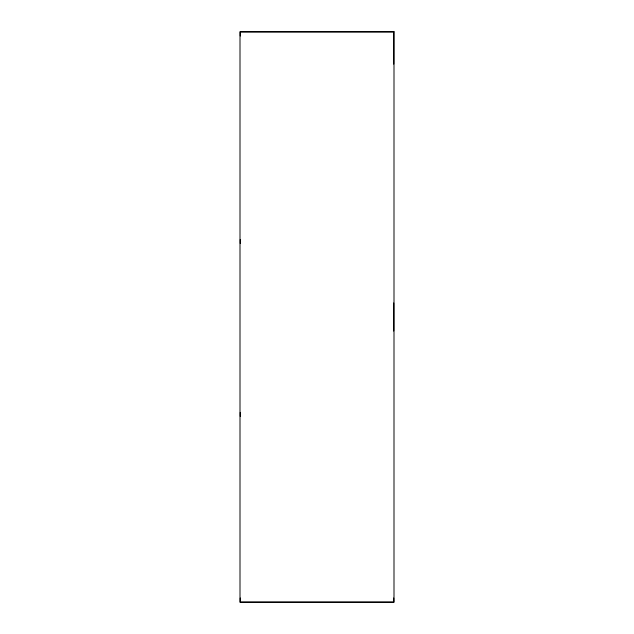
<?xml version="1.0" encoding="UTF-8"?>
<svg xmlns="http://www.w3.org/2000/svg" width="634" height="634" viewBox="0 0 634 634"><rect width="100%" height="100%" fill="white"/><g stroke="black" fill="none" stroke-linecap="round" stroke-linejoin="round"><path stroke-width="0.95" d="M393.73 64.121L393.73 31.969L240.27 31.969L240.27 36.019M393.73 302.949L393.73 331.051M393.73 597.981L393.73 602.031L240.27 602.031L240.27 597.981M240.27 239.462L240.27 243.511M240.27 412.369L240.27 416.419M393.999 31.7L240.001 31.7L240.001 602.3L393.999 602.3L393.999 31.7"/></g></svg>
